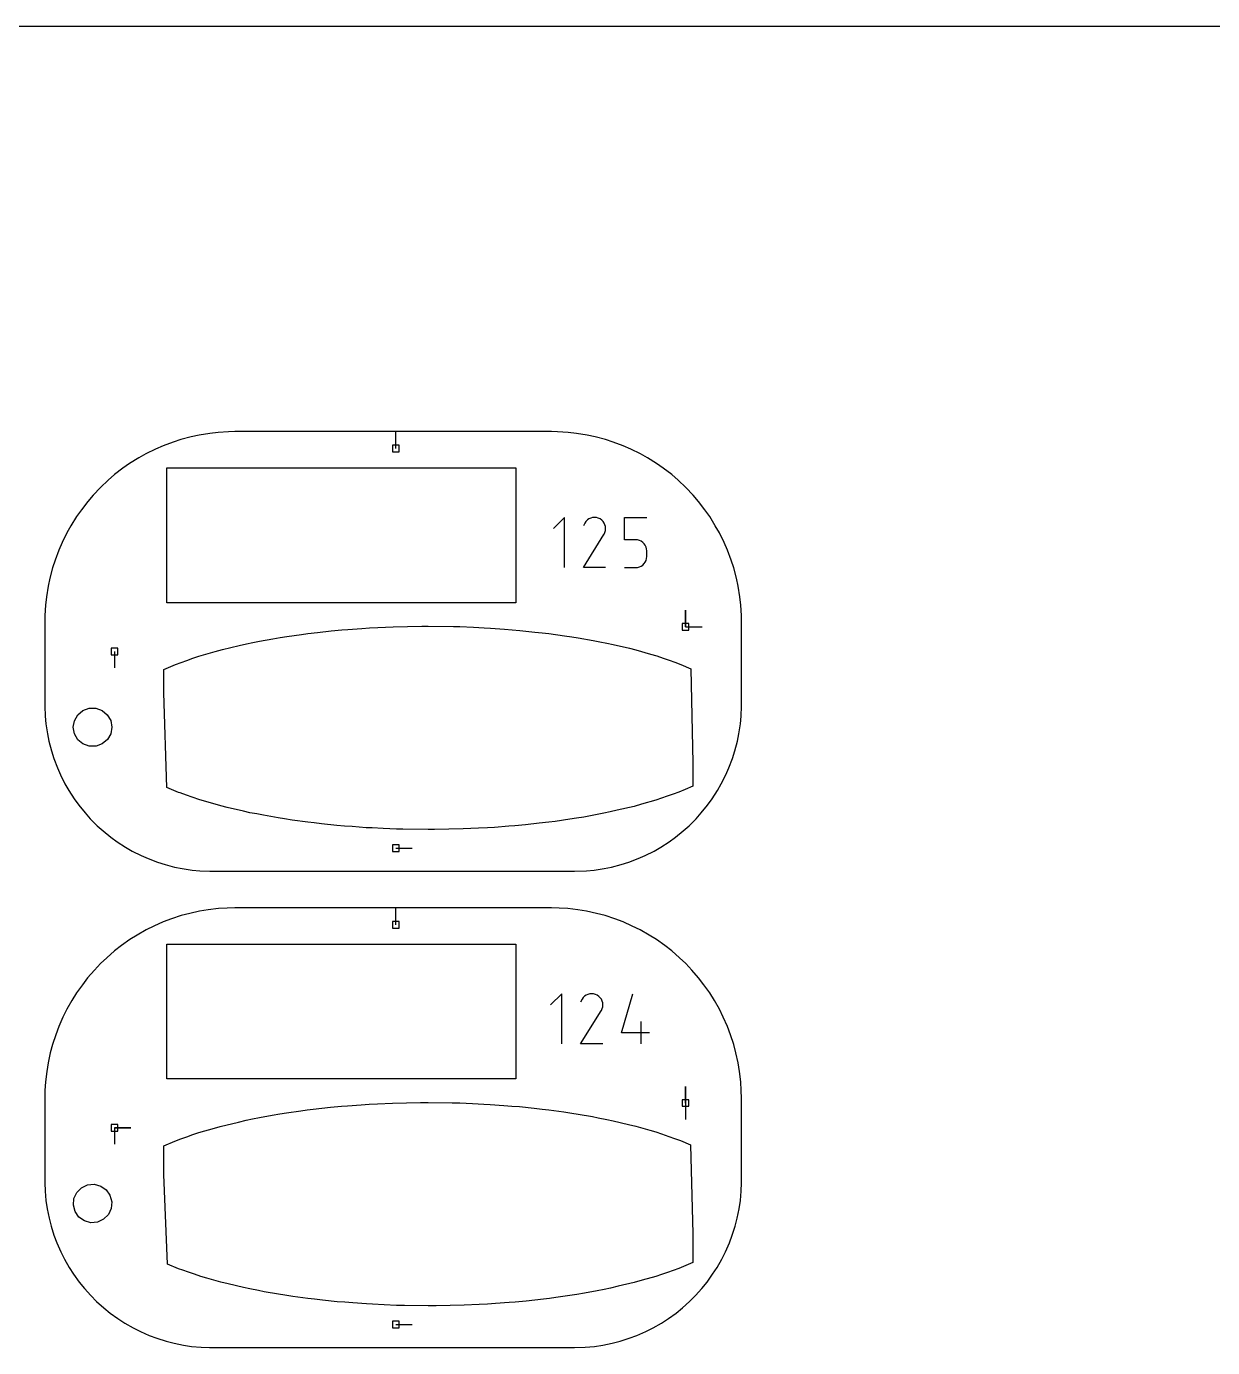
# Model space of a CAD drawing. Extents: x 0 to 570, y 0 to 470.
# Drawn here: x 108 to 211, y 355.4 to 470 of the extents above; entities that cross this region are included whole.
import ezdxf

# ---------------------------------------------------------------- set-up
doc = ezdxf.new("R2010")
doc.units = 0

msp = doc.modelspace()

# ---------------------------------------------------------------- linework, layer by layer
at = {"layer": 'annotation', "color": 1}
for p, q in [((140.078868, 433.37876), (140.078868, 434.80751)), ((154.7123, 427.407855), (153.744213, 426.439496)), ((154.7123, 423.053242), (154.7123, 427.407855)), ((156.475187, 426.92364), (156.348203, 426.680048)), ((156.57596, 427.066537), (156.475187, 426.92364)), ((156.696864, 427.185823), (156.57596, 427.066537)), ((156.834223, 427.280542), (156.696864, 427.185823)), ((156.98436, 427.34974), (156.834223, 427.280542)), ((157.143597, 427.39246), (156.98436, 427.34974)), ((157.308258, 427.407749), (157.143597, 427.39246)), ((157.474665, 427.39465), (157.308258, 427.407749)), ((157.639142, 427.352209), (157.474665, 427.39465)), ((157.798011, 427.27947), (157.639142, 427.352209)), ((157.940102, 427.178571), (157.798011, 427.27947)), ((157.798011, 427.27947), (157.798011, 427.27947)), ((158.058906, 427.057494), (157.940102, 427.178571)), ((158.153365, 426.919948), (158.058906, 427.057494)), ((158.222425, 426.769645), (158.153365, 426.919948)), ((158.265027, 426.610295), (158.222425, 426.769645)), ((158.280117, 426.44561), (158.265027, 426.610295)), ((158.266637, 426.279299), (158.280117, 426.44561)), ((159.912768, 425.468679), (159.912768, 427.407855)), ((159.912768, 427.407855), (161.846756, 427.407855)), ((156.345472, 423.053206), (158.13254, 425.930157)), ((158.13254, 425.930157), (158.134676, 425.9328)), ((158.13254, 425.930157), (158.13254, 425.930157)), ((158.134676, 425.9328), (158.136725, 425.935466)), ((158.136725, 425.935466), (158.1387, 425.938177)), ((158.1387, 425.938177), (158.140613, 425.940956)), ((158.140613, 425.940956), (158.14248, 425.943824)), ((158.14248, 425.943824), (158.144313, 425.946805)), ((158.144313, 425.946805), (158.146126, 425.94992)), ((158.146126, 425.94992), (158.147932, 425.953193)), ((158.147932, 425.953193), (158.149744, 425.956646)), ((158.149744, 425.956646), (158.223532, 426.115074)), ((158.149744, 425.956646), (158.149744, 425.956646)), ((158.223532, 426.115074), (158.266637, 426.279299)), ((160.879762, 425.468679), (159.912768, 425.468679)), ((161.053391, 425.453158), (160.879762, 425.468679)), ((161.216887, 425.408396), (161.053391, 425.453158)), ((161.367502, 425.337092), (161.216887, 425.408396)), ((161.502488, 425.241945), (161.367502, 425.337092)), ((161.619094, 425.125655), (161.502488, 425.241945)), ((161.714573, 424.990921), (161.619094, 425.125655)), ((161.786176, 424.840443), (161.714573, 424.990921)), ((161.831153, 424.676919), (161.786176, 424.840443)), ((161.846756, 424.50305), (161.831153, 424.676919)), ((161.846756, 424.021328), (161.846756, 424.50305)), ((161.846756, 424.50305), (161.846756, 424.50305)), ((158.27946, 423.053206), (156.345472, 423.053206)), ((159.912768, 423.053242), (160.879762, 423.053242)), ((160.879762, 423.053242), (161.053319, 423.068847)), ((160.879762, 423.053242), (160.879762, 423.053242)), ((161.053319, 423.068847), (161.216777, 423.113834)), ((161.216777, 423.113834), (161.367381, 423.185465)), ((161.367381, 423.185465), (161.502375, 423.281)), ((161.502375, 423.281), (161.619004, 423.397698)), ((161.619004, 423.397698), (161.714512, 423.532819)), ((161.714512, 423.532819), (161.786144, 423.683625)), ((161.786144, 423.683625), (161.831144, 423.847374)), ((161.831144, 423.847374), (161.846756, 424.021328)), ((165.221245, 417.923558), (165.221245, 419.352308)), ((165.221245, 417.923558), (165.221245, 419.352308)), ((165.221245, 419.352308), (165.221245, 417.923558)), ((165.221245, 417.923558), (166.649995, 417.923558)), ((115.650865, 415.780433), (115.650865, 414.351683)), ((140.072256, 398.716926), (141.501006, 398.716926)), ((140.078868, 392.065116), (140.078868, 393.493866)), ((154.470346, 386.094211), (153.50226, 385.125851)), ((154.470346, 381.739597), (154.470346, 386.094211)), ((156.233234, 385.609995), (156.106249, 385.366404)), ((156.334006, 385.752892), (156.233234, 385.609995)), ((156.454911, 385.872178), (156.334006, 385.752892)), ((156.59227, 385.966897), (156.454911, 385.872178)), ((156.742407, 386.036095), (156.59227, 385.966897)), ((156.901644, 386.078816), (156.742407, 386.036095)), ((157.066305, 386.094104), (156.901644, 386.078816)), ((157.232712, 386.081006), (157.066305, 386.094104)), ((157.397189, 386.038564), (157.232712, 386.081006)), ((157.556058, 385.965825), (157.397189, 386.038564)), ((157.698149, 385.864927), (157.556058, 385.965825)), ((157.556058, 385.965825), (157.556058, 385.965825)), ((157.816952, 385.743849), (157.698149, 385.864927)), ((157.911412, 385.606304), (157.816952, 385.743849)), ((157.980471, 385.456001), (157.911412, 385.606304)), ((158.023074, 385.296651), (157.980471, 385.456001)), ((158.038164, 385.131965), (158.023074, 385.296651)), ((158.024684, 384.965655), (158.038164, 385.131965)), ((159.670815, 382.707684), (160.636444, 386.094211)), ((156.103518, 381.739562), (157.890587, 384.616512)), ((157.890587, 384.616512), (157.892723, 384.619156)), ((157.890587, 384.616512), (157.890587, 384.616512)), ((157.892723, 384.619156), (157.894772, 384.621822)), ((157.894772, 384.621822), (157.896746, 384.624533)), ((157.896746, 384.624533), (157.89866, 384.627311)), ((157.89866, 384.627311), (157.900527, 384.63018)), ((157.900527, 384.63018), (157.90236, 384.63316)), ((157.90236, 384.63316), (157.904172, 384.636276)), ((157.904172, 384.636276), (157.905978, 384.639549)), ((157.905978, 384.639549), (157.907791, 384.643001)), ((157.907791, 384.643001), (157.981579, 384.80143)), ((157.907791, 384.643001), (157.907791, 384.643001)), ((157.981579, 384.80143), (158.024684, 384.965655)), ((161.363942, 381.739597), (161.363942, 383.673585)), ((158.037506, 381.739562), (156.103518, 381.739562)), ((162.08871, 382.707684), (159.670815, 382.707684)), ((165.221245, 376.609913), (165.221245, 378.038663)), ((165.221245, 376.609913), (165.221245, 378.038663)), ((165.221245, 378.038663), (165.221245, 376.609913)), ((165.221245, 376.609913), (165.221245, 375.181163)), ((115.650865, 374.466788), (117.079615, 374.466788)), ((115.650865, 374.466788), (117.079615, 374.466788)), ((117.079615, 374.466788), (115.650865, 374.466788)), ((115.650865, 374.466788), (115.650865, 373.038038)), ((140.072256, 357.403281), (141.501006, 357.403281))]:
    msp.add_line(p, q, dxfattribs=at)
at = {"layer": 'boundary', "color": 5}
for p, q in [((122.317374, 434.395439), (121.421355, 434.170998)), ((123.016739, 434.55773), (122.317374, 434.395439)), ((123.93044, 434.693266), (123.016739, 434.55773)), ((124.642638, 434.783971), (123.93044, 434.693266)), ((125.565227, 434.829294), (124.642638, 434.783971)), ((126.1034, 434.849755), (125.565227, 434.829294)), ((147.677301, 434.849755), (126.1034, 434.849755)), ((153.578094, 434.849755), (147.677301, 434.849755)), ((154.116267, 434.829294), (153.578094, 434.849755)), ((155.038856, 434.783971), (154.116267, 434.829294)), ((155.751052, 434.693266), (155.038856, 434.783971)), ((156.664757, 434.55773), (155.751052, 434.693266)), ((157.364122, 434.395439), (156.664757, 434.55773)), ((158.260141, 434.170998), (157.364122, 434.395439)), ((119.219906, 433.32785), (118.384889, 432.932917)), ((119.872287, 433.6276), (119.219906, 433.32785)), ((120.741995, 433.938786), (119.872287, 433.6276)), ((121.421355, 434.170998), (120.741995, 433.938786)), ((158.939501, 433.938786), (158.260141, 434.170998)), ((159.809206, 433.6276), (158.939501, 433.938786)), ((160.461587, 433.32785), (159.809206, 433.6276)), ((161.296604, 432.932917), (160.461587, 433.32785)), ((116.973896, 432.093827), (116.395207, 431.668889)), ((117.766181, 432.568705), (116.973896, 432.093827)), ((118.384889, 432.932917), (117.766181, 432.568705)), ((161.915313, 432.568705), (161.296604, 432.932917)), ((162.707597, 432.093827), (161.915313, 432.568705)), ((163.286284, 431.668889), (162.707597, 432.093827)), ((115.653285, 431.11864), (115.120558, 430.637339)), ((116.395207, 431.668889), (115.653285, 431.11864)), ((164.028209, 431.11864), (163.286284, 431.668889)), ((164.560938, 430.637338), (164.028209, 431.11864)), ((114.43614, 430.017019), (113.815819, 429.332601)), ((115.120558, 430.637339), (114.43614, 430.017019)), ((165.245355, 430.017019), (164.560938, 430.637338)), ((165.865675, 429.332601), (165.245355, 430.017019)), ((113.334517, 428.799873), (112.784271, 428.057948)), ((113.815819, 429.332601), (113.334517, 428.799873)), ((166.346976, 428.799873), (165.865675, 429.332601)), ((166.897224, 428.057948), (166.346976, 428.799873)), ((112.359331, 427.47926), (111.884453, 426.686976)), ((112.784271, 428.057948), (112.359331, 427.47926)), ((167.322162, 427.47926), (166.897224, 428.057948)), ((167.797038, 426.686976), (167.322162, 427.47926)), ((111.884453, 426.686976), (111.52024, 426.068267)), ((168.161252, 426.068267), (167.797038, 426.686976)), ((111.125305, 425.233251), (110.825555, 424.58087)), ((111.52024, 426.068267), (111.125305, 425.233251)), ((168.556188, 425.233251), (168.161252, 426.068267)), ((168.855938, 424.58087), (168.556188, 425.233251)), ((110.825555, 424.58087), (110.51437, 423.711164)), ((169.167122, 423.711164), (168.855938, 424.58087)), ((110.282156, 423.031805), (110.057715, 422.135786)), ((110.51437, 423.711164), (110.282156, 423.031805)), ((169.399332, 423.031805), (169.167122, 423.711164)), ((169.623774, 422.135786), (169.399332, 423.031805)), ((110.057715, 422.135786), (109.895426, 421.436419)), ((169.786066, 421.43642), (169.623774, 422.135786)), ((109.895426, 421.436419), (109.759893, 420.522716)), ((169.921602, 420.522716), (169.786066, 421.43642)), ((109.669187, 419.810519), (109.623859, 418.88793)), ((109.759893, 420.522716), (109.669187, 419.810519)), ((170.012308, 419.810519), (169.921602, 420.522716)), ((170.057629, 418.88793), (170.012308, 419.810519)), ((109.623859, 418.88793), (109.603395, 418.349756)), ((109.603395, 418.349756), (109.603395, 412.744291)), ((170.07809, 418.349756), (170.057629, 418.88793)), ((170.07809, 412.744291), (170.07809, 418.349756)), ((109.603395, 412.744291), (109.603395, 411.211111)), ((170.075814, 411.04307), (170.07809, 412.744291)), ((109.603395, 411.211111), (109.605671, 411.04307)), ((109.605671, 411.04307), (109.651113, 410.176061)), ((170.030379, 410.176061), (170.075814, 411.04307)), ((109.651113, 410.176061), (109.705648, 409.506357)), ((109.705648, 409.506357), (109.841459, 408.648848)), ((169.840029, 408.648848), (169.975847, 409.506357)), ((169.975847, 409.506357), (170.030379, 410.176061)), ((109.841459, 408.648848), (109.968079, 407.988965)), ((109.968079, 407.988965), (110.192791, 407.150349)), ((169.488705, 407.150349), (169.713409, 407.988965)), ((169.713409, 407.988965), (169.840029, 408.648848)), ((110.192791, 407.150349), (110.390016, 406.508025)), ((169.29148, 406.508025), (169.488705, 407.150349)), ((110.390016, 406.508025), (110.701148, 405.697493)), ((110.701148, 405.697493), (110.966662, 405.080258)), ((168.714832, 405.080258), (168.980345, 405.697493)), ((168.980345, 405.697493), (169.29148, 406.508025)), ((110.966662, 405.080258), (111.360818, 404.306687)), ((168.320676, 404.306687), (168.714832, 405.080258)), ((111.360818, 404.306687), (111.691511, 403.721778)), ((111.691511, 403.721778), (112.164365, 402.993645)), ((167.517128, 402.993645), (167.989982, 403.721778)), ((167.989982, 403.721778), (168.320676, 404.306687)), ((112.164365, 402.993645), (112.556362, 402.447918)), ((112.556362, 402.447918), (113.102737, 401.773201)), ((166.578757, 401.773201), (167.125132, 402.447918)), ((167.125132, 402.447918), (167.517128, 402.993645)), ((113.102737, 401.773201), (113.551437, 401.273056)), ((113.551437, 401.273056), (114.165347, 400.659146)), ((165.516147, 400.659146), (166.130056, 401.273056)), ((166.130056, 401.273056), (166.578757, 401.773201)), ((114.165347, 400.659146), (114.665492, 400.210446)), ((114.665492, 400.210446), (115.340206, 399.66407)), ((164.341285, 399.66407), (165.016002, 400.210446)), ((165.016002, 400.210446), (165.516147, 400.659146)), ((115.340206, 399.66407), (115.885934, 399.272075)), ((115.885934, 399.272075), (116.614067, 398.799221)), ((163.067427, 398.799221), (163.795559, 399.272075)), ((163.795559, 399.272075), (164.341285, 399.66407)), ((116.614067, 398.799221), (117.198977, 398.468527)), ((117.198977, 398.468527), (117.972547, 398.074374)), ((117.972547, 398.074374), (118.589781, 397.80886)), ((118.589781, 397.80886), (119.400314, 397.497725)), ((160.281179, 397.497725), (161.091711, 397.80886)), ((161.091711, 397.80886), (161.708946, 398.074374)), ((161.708946, 398.074374), (162.482517, 398.468527)), ((162.482517, 398.468527), (163.067427, 398.799221)), ((119.400314, 397.497725), (120.042639, 397.300501)), ((120.042639, 397.300501), (120.881254, 397.075793)), ((120.881254, 397.075793), (121.541136, 396.949172)), ((121.541136, 396.949172), (122.398646, 396.813357)), ((122.398646, 396.813357), (123.06835, 396.758825)), ((123.06835, 396.758825), (123.935359, 396.713386)), ((123.935359, 396.713386), (148.843024, 396.71111)), ((148.843024, 396.71111), (155.578092, 396.71111)), ((155.578092, 396.71111), (156.613143, 396.758825)), ((156.613143, 396.758825), (157.282848, 396.813357)), ((157.282848, 396.813357), (158.140358, 396.949172)), ((158.140358, 396.949172), (158.800239, 397.075793)), ((158.800239, 397.075793), (159.638854, 397.300501)), ((159.638854, 397.300501), (160.281179, 397.497725)), ((123.047874, 393.249972), (122.183953, 393.049495)), ((123.799693, 393.361494), (123.047874, 393.249972)), ((124.679466, 393.473542), (123.799693, 393.361494)), ((125.438598, 393.510835), (124.679466, 393.473542)), ((126.1034, 393.53611), (125.438598, 393.510835)), ((146.288879, 393.53611), (126.1034, 393.53611)), ((153.578094, 393.53611), (146.288879, 393.53611)), ((154.242896, 393.510835), (153.578094, 393.53611)), ((155.002027, 393.473542), (154.242896, 393.510835)), ((155.8818, 393.361494), (155.002027, 393.473542)), ((156.633621, 393.249972), (155.8818, 393.361494)), ((157.497543, 393.049495), (156.633621, 393.249972)), ((119.085972, 391.951636), (118.398897, 391.626675)), ((119.891856, 392.321916), (119.085972, 391.951636)), ((120.607475, 392.577968), (119.891856, 392.321916)), ((121.446684, 392.864818), (120.607475, 392.577968)), ((122.183953, 393.049495), (121.446684, 392.864818)), ((158.234812, 392.864818), (157.497543, 393.049495)), ((159.074021, 392.577968), (158.234812, 392.864818)), ((159.789638, 392.321916), (159.074021, 392.577968)), ((160.595521, 391.951636), (159.789638, 392.321916)), ((161.282596, 391.626675), (160.595521, 391.951636)), ((117.634612, 391.176765), (116.982697, 390.786023)), ((118.398897, 391.626675), (117.634612, 391.176765)), ((162.046882, 391.176765), (161.282596, 391.626675)), ((162.698796, 390.786023), (162.046882, 391.176765)), ((115.657372, 389.80834), (114.999298, 389.21379)), ((116.267847, 390.261099), (115.657372, 389.80834)), ((116.982697, 390.786023), (116.267847, 390.261099)), ((163.413645, 390.261099), (162.698796, 390.786023)), ((164.024121, 389.80834), (163.413645, 390.261099)), ((164.682197, 389.21379), (164.024121, 389.80834)), ((114.43614, 388.703374), (113.925723, 388.140216)), ((114.999298, 389.21379), (114.43614, 388.703374)), ((165.245355, 388.703374), (164.682197, 389.21379)), ((165.755771, 388.140216), (165.245355, 388.703374)), ((113.331173, 387.48214), (112.878415, 386.871664)), ((113.925723, 388.140216), (113.331173, 387.48214)), ((166.35032, 387.48214), (165.755771, 388.140216)), ((166.803079, 386.871664), (166.35032, 387.48214)), ((112.878415, 386.871664), (112.35349, 386.156815)), ((167.328002, 386.156815), (166.803079, 386.871664)), ((111.962748, 385.504901), (111.512837, 384.740614)), ((112.35349, 386.156815), (111.962748, 385.504901)), ((167.718744, 385.504901), (167.328002, 386.156815)), ((168.168655, 384.740614), (167.718744, 385.504901)), ((111.187873, 384.05354), (110.817595, 383.247657)), ((111.512837, 384.740614), (111.187873, 384.05354)), ((168.493619, 384.05354), (168.168655, 384.740614)), ((168.863898, 383.247657), (168.493619, 384.05354)), ((110.817595, 383.247657), (110.561543, 382.53204)), ((169.119949, 382.53204), (168.863898, 383.247657)), ((110.274691, 381.692832), (110.090015, 380.955562)), ((110.561543, 382.53204), (110.274691, 381.692832)), ((169.406798, 381.692832), (169.119949, 382.53204)), ((169.591474, 380.955562), (169.406798, 381.692832)), ((110.090015, 380.955562), (109.88954, 380.091639)), ((169.791952, 380.091639), (169.591474, 380.955562)), ((109.778019, 379.339818), (109.665971, 378.460046)), ((109.88954, 380.091639), (109.778019, 379.339818)), ((169.903475, 379.339818), (169.791952, 380.091639)), ((170.015523, 378.460046), (169.903475, 379.339818)), ((109.665971, 378.460046), (109.628675, 377.700915)), ((170.052815, 377.700915), (170.015523, 378.460046)), ((109.628675, 377.700915), (109.603395, 377.036111)), ((170.07809, 377.036111), (170.052815, 377.700915)), ((109.603395, 377.036111), (109.603395, 371.791395)), ((170.07809, 371.791395), (170.07809, 377.036111)), ((109.603395, 371.791395), (109.603395, 369.897466)), ((170.075279, 369.689886), (170.07809, 371.791395)), ((109.603395, 369.897466), (109.606206, 369.689886)), ((109.606206, 369.689886), (109.643649, 368.975502)), ((170.037842, 368.975502), (170.075279, 369.689886)), ((109.643649, 368.975502), (109.711016, 368.14822)), ((109.711016, 368.14822), (109.822919, 367.441663)), ((169.85857, 367.441663), (169.970479, 368.14822)), ((169.970479, 368.14822), (170.037842, 368.975502)), ((109.822919, 367.441663), (109.979332, 366.626514)), ((169.702157, 366.626514), (169.85857, 367.441663)), ((109.979332, 366.626514), (110.164486, 365.935525)), ((110.164486, 365.935525), (110.408118, 365.142065)), ((169.273378, 365.142065), (169.517009, 365.935525)), ((169.517009, 365.935525), (169.702157, 366.626514)), ((110.408118, 365.142065), (110.664479, 364.474216)), ((110.664479, 364.474216), (110.992467, 363.711749)), ((168.689027, 363.711749), (169.017014, 364.474216)), ((169.017014, 364.474216), (169.273378, 365.142065)), ((110.992467, 363.711749), (111.317238, 363.074354)), ((168.364257, 363.074354), (168.689027, 363.711749)), ((111.317238, 363.074354), (111.725741, 362.351819)), ((111.725741, 362.351819), (112.115356, 361.751864)), ((167.566137, 361.751864), (167.955752, 362.351819)), ((167.955752, 362.351819), (168.364257, 363.074354)), ((112.115356, 361.751864), (112.599587, 361.07773)), ((112.599587, 361.07773), (113.049781, 360.521788)), ((166.631714, 360.521788), (167.081907, 361.077731)), ((167.081907, 361.077731), (167.566137, 361.751864)), ((113.049781, 360.521788), (113.604057, 359.903961)), ((113.604057, 359.903961), (114.109897, 359.398122)), ((165.571597, 359.398122), (166.077436, 359.903961)), ((166.077436, 359.903961), (166.631714, 360.521788)), ((114.109897, 359.398122), (114.727723, 358.843844)), ((114.727723, 358.843844), (115.283663, 358.393651)), ((164.397828, 358.393651), (164.953771, 358.843844)), ((164.953771, 358.843844), (165.571597, 359.398122)), ((115.283663, 358.393651), (115.957797, 357.909422)), ((115.957797, 357.909422), (116.557753, 357.519807)), ((163.123741, 357.519807), (163.723696, 357.909422)), ((163.723696, 357.909422), (164.397828, 358.393651)), ((116.557753, 357.519807), (117.280289, 357.111302)), ((117.280289, 357.111302), (117.917683, 356.786534)), ((117.917683, 356.786534), (118.680148, 356.458546)), ((118.680148, 356.458546), (119.347998, 356.202182)), ((160.333494, 356.202182), (161.001344, 356.458546)), ((161.001344, 356.458546), (161.76381, 356.786534)), ((161.76381, 356.786534), (162.401205, 357.111302)), ((162.401205, 357.111302), (163.123741, 357.519807)), ((119.347998, 356.202182), (120.141459, 355.958552)), ((120.141459, 355.958552), (120.832448, 355.773401)), ((120.832448, 355.773401), (121.647597, 355.616986)), ((121.647597, 355.616986), (122.354154, 355.50508)), ((122.354154, 355.50508), (123.181435, 355.437717)), ((123.181435, 355.437717), (123.89582, 355.400277)), ((123.89582, 355.400277), (147.258302, 355.397466)), ((147.258302, 355.397466), (155.578092, 355.397466)), ((155.578092, 355.397466), (156.500057, 355.437717)), ((156.500057, 355.437717), (157.32734, 355.50508)), ((157.32734, 355.50508), (158.033898, 355.616986)), ((158.033898, 355.616986), (158.849045, 355.773401)), ((158.849045, 355.773401), (159.540034, 355.958552)), ((159.540034, 355.958552), (160.333494, 356.202182))]:
    msp.add_line(p, q, dxfattribs=at)
at = {"layer": 'frame', "color": 5}
msp.add_line((570, 470), (0, 470), dxfattribs=at)
at = {"layer": 'hole', "color": 5}
for p, q in [((140.364618, 433.66451), (139.793118, 433.66451)), ((139.793118, 433.66451), (139.793118, 433.09301)), ((140.364618, 433.09301), (140.364618, 433.66451)), ((139.793118, 433.09301), (140.364618, 433.09301)), ((120.199094, 430.260138), (120.199094, 431.711885)), ((120.199094, 431.711885), (125.042846, 431.711885)), ((125.042846, 431.711885), (127.699093, 431.711885)), ((127.699093, 431.711885), (142.424101, 431.711885)), ((142.424101, 431.711885), (150.499091, 431.711885)), ((150.499091, 431.711885), (150.499091, 428.661276)), ((120.199094, 420.104161), (120.199094, 430.260138)), ((150.499091, 428.661276), (150.499091, 420.011885)), ((120.199094, 420.011885), (120.199094, 420.104161)), ((125.042846, 420.011885), (120.199094, 420.011885)), ((127.699093, 420.011885), (125.042846, 420.011885)), ((142.424101, 420.011885), (127.699093, 420.011885)), ((150.499091, 420.011885), (142.424101, 420.011885)), ((130.613814, 417.073551), (131.883997, 417.262516)), ((131.883997, 417.262516), (132.44157, 417.335141)), ((132.44157, 417.335141), (133.266033, 417.427938)), ((133.266033, 417.427938), (134.469914, 417.56344)), ((134.469914, 417.56344), (135.383038, 417.644727)), ((135.383038, 417.644727), (135.90019, 417.685419)), ((135.90019, 417.685419), (137.133946, 417.782498)), ((137.133946, 417.782498), (137.77696, 417.821698)), ((137.77696, 417.821698), (138.525801, 417.856769)), ((138.525801, 417.856769), (139.851481, 417.918855)), ((139.851481, 417.918855), (142.341757, 417.966724)), ((142.341757, 417.966724), (142.891998, 417.975296)), ((142.891998, 417.975296), (145.09113, 417.941024)), ((145.09113, 417.941024), (145.641167, 417.932452)), ((145.641167, 417.932452), (146.802369, 417.878089)), ((146.802369, 417.878089), (147.752403, 417.833613)), ((147.752403, 417.833613), (148.27531, 417.809132)), ((148.27531, 417.809132), (149.505178, 417.715212)), ((149.505178, 417.715212), (150.163862, 417.663383)), ((150.163862, 417.663383), (150.831746, 417.61083)), ((150.831746, 417.61083), (152.149013, 417.469416)), ((152.149013, 417.469416), (152.786762, 417.397605)), ((152.786762, 417.397605), (153.341516, 417.335141)), ((153.341516, 417.335141), (154.715876, 417.140986)), ((165.506995, 418.209308), (164.935495, 418.209308)), ((164.935495, 418.209308), (164.935495, 417.637808)), ((164.935495, 417.637808), (165.506995, 417.637808)), ((165.506995, 417.637808), (165.506995, 418.209308)), ((115.936615, 416.066183), (115.365115, 416.066183)), ((115.365115, 416.066183), (115.365115, 415.494683)), ((115.936615, 415.494683), (115.936615, 416.066183)), ((125.040175, 415.956103), (126.488642, 416.297012)), ((126.488642, 416.297012), (127.106185, 416.441143)), ((127.106185, 416.441143), (127.651529, 416.552924)), ((127.651529, 416.552924), (128.240062, 416.663814)), ((128.240062, 416.663814), (129.397792, 416.881952)), ((129.397792, 416.881952), (130.027929, 416.986388)), ((130.027929, 416.986388), (130.613814, 417.073551)), ((154.715876, 417.140986), (155.356008, 417.045754)), ((155.356008, 417.045754), (155.904891, 416.964095)), ((155.904891, 416.964095), (157.194036, 416.729637)), ((157.194036, 416.729637), (157.776211, 416.619991)), ((157.776211, 416.619991), (158.390854, 416.504231)), ((158.390854, 416.504231), (158.936124, 416.380854)), ((158.936124, 416.380854), (160.340173, 416.053157)), ((160.340173, 416.053157), (160.90971, 415.908791)), ((115.365115, 415.494683), (115.936615, 415.494683)), ((121.458347, 414.836072), (121.942032, 415.003975)), ((121.942032, 415.003975), (122.465895, 415.185821)), ((122.465895, 415.185821), (122.967542, 415.359961)), ((122.967542, 415.359961), (124.392456, 415.771503)), ((124.392456, 415.771503), (125.040175, 415.956103)), ((160.90971, 415.908791), (162.184003, 415.545434)), ((162.184003, 415.545434), (162.710857, 415.395208)), ((162.710857, 415.395208), (163.279788, 415.198766)), ((163.279788, 415.198766), (163.789308, 415.021898)), ((163.789308, 415.021898), (164.27827, 414.852164)), ((119.941787, 414.212231), (120.953633, 414.641384)), ((119.941788, 412.186961), (119.941787, 414.212231)), ((120.953633, 414.641384), (121.458347, 414.836072)), ((164.27827, 414.852164), (164.797886, 414.654725)), ((164.797886, 414.654725), (165.678018, 414.281436)), ((165.678018, 414.281436), (165.84119, 406.114885)), ((120.194866, 403.982277), (119.941788, 412.186961)), ((112.177191, 409.775991), (112.465601, 410.281875)), ((112.465601, 410.281875), (112.909636, 410.658609)), ((112.909636, 410.658609), (113.455746, 410.860754)), ((113.455746, 410.860754), (114.03806, 410.863927)), ((114.03806, 410.863927), (114.586338, 410.667746)), ((114.586338, 410.667746), (115.034456, 410.295875)), ((115.034456, 410.295875), (115.32836, 409.793164)), ((112.079201, 409.201974), (112.177191, 409.775991)), ((112.183441, 408.62906), (112.079201, 409.201974)), ((115.32836, 409.793164), (115.432603, 409.220249)), ((115.432603, 409.220249), (115.334611, 408.646233)), ((112.477348, 408.126349), (112.183441, 408.62906)), ((112.925463, 407.754478), (112.477348, 408.126349)), ((115.046203, 408.140348), (114.602165, 407.763615)), ((115.334611, 408.646233), (115.046203, 408.140348)), ((113.473744, 407.558298), (112.925463, 407.754478)), ((114.056058, 407.561472), (113.473744, 407.558298)), ((114.602165, 407.763615), (114.056058, 407.561472)), ((165.84119, 406.114885), (165.84119, 404.089615)), ((121.206712, 403.553124), (120.194866, 403.982277)), ((121.348359, 403.503954), (121.206712, 403.553124)), ((121.897393, 403.313367), (121.348359, 403.503954)), ((164.631696, 403.576634), (164.13688, 403.400597)), ((165.188802, 403.812919), (164.631696, 403.576634)), ((165.84119, 404.089615), (165.188802, 403.812919)), ((122.391281, 403.141923), (121.897393, 403.313367)), ((123.072119, 402.906639), (122.391281, 403.141923)), ((123.59913, 402.756443), (123.072119, 402.906639)), ((124.874807, 402.392873), (123.59913, 402.756443)), ((125.443819, 402.248688), (124.874807, 402.392873)), ((160.74395, 402.345788), (159.295346, 402.004831)), ((161.391149, 402.530333), (160.74395, 402.345788)), ((162.642933, 402.887264), (161.391149, 402.530333)), ((163.130746, 403.051341), (162.642933, 402.887264)), ((163.634532, 403.226219), (163.130746, 403.051341)), ((164.13688, 403.400597), (163.634532, 403.226219)), ((126.848518, 401.920838), (125.443819, 402.248688)), ((127.392267, 401.79777), (126.848518, 401.920838)), ((128.004775, 401.68236), (127.392267, 401.79777)), ((128.589693, 401.572152), (128.004775, 401.68236)), ((129.875095, 401.338193), (128.589693, 401.572152)), ((130.421457, 401.256911), (129.875095, 401.338193)), ((131.067217, 401.16084), (130.421457, 401.256911)), ((132.433306, 400.967633), (131.067217, 401.16084)), ((155.172862, 401.228845), (153.898948, 401.039324)), ((155.758054, 401.315903), (155.172862, 401.228845)), ((156.385227, 401.419879), (155.758054, 401.315903)), ((157.548144, 401.638898), (156.385227, 401.419879)), ((158.135661, 401.749551), (157.548144, 401.638898)), ((158.678455, 401.860852), (158.135661, 401.749551)), ((159.295346, 402.004831), (158.678455, 401.860852)), ((132.993239, 400.90461), (132.433306, 400.967633)), ((133.634652, 400.832417), (132.993239, 400.90461)), ((134.94144, 400.691865), (133.634652, 400.832417)), ((135.615311, 400.638841), (134.94144, 400.691865)), ((136.278842, 400.58663), (135.615311, 400.638841)), ((137.50662, 400.492807), (136.278842, 400.58663)), ((138.023235, 400.468612), (137.50662, 400.492807)), ((138.98105, 400.423753), (138.023235, 400.468612)), ((140.141807, 400.369391), (138.98105, 400.423753)), ((140.692048, 400.361023), (140.141807, 400.369391)), ((142.891998, 400.327565), (140.692048, 400.361023)), ((143.442034, 400.335934), (142.891998, 400.327565)), ((145.931599, 400.382988), (143.442034, 400.335934)), ((147.259807, 400.445169), (145.931599, 400.382988)), ((148.015037, 400.480527), (147.259807, 400.445169)), ((148.650046, 400.519345), (148.015037, 400.480527)), ((149.884988, 400.616518), (148.650046, 400.519345)), ((150.408186, 400.657687), (149.884988, 400.616518)), ((151.313946, 400.738401), (150.408186, 400.657687)), ((152.518104, 400.873988), (151.313946, 400.738401)), ((153.349774, 400.967633), (152.518104, 400.873988)), ((153.898948, 401.039324), (153.349774, 400.967633)), ((140.358006, 399.002676), (139.786506, 399.002676)), ((139.786506, 399.002676), (139.786506, 398.431176)), ((140.358006, 398.431176), (140.358006, 399.002676)), ((139.786506, 398.431176), (140.358006, 398.431176)), ((140.364618, 392.350866), (139.793118, 392.350866)), ((139.793118, 392.350866), (139.793118, 391.779366)), ((140.364618, 391.779366), (140.364618, 392.350866)), ((139.793118, 391.779366), (140.364618, 391.779366)), ((120.199094, 388.384527), (120.199094, 390.398241)), ((120.199094, 390.398241), (126.917847, 390.398241)), ((126.917847, 390.398241), (127.699093, 390.398241)), ((127.699093, 390.398241), (148.124103, 390.398241)), ((148.124103, 390.398241), (150.499091, 390.398241)), ((150.499091, 390.398241), (150.499091, 389.501006)), ((150.499091, 389.501006), (150.499091, 378.698241)), ((120.199094, 378.826236), (120.199094, 388.384527)), ((120.199094, 378.698241), (120.199094, 378.826236)), ((126.917847, 378.698241), (120.199094, 378.698241)), ((127.699093, 378.698241), (126.917847, 378.698241)), ((148.124103, 378.698241), (127.699093, 378.698241)), ((150.499091, 378.698241), (148.124103, 378.698241)), ((130.599151, 375.757725), (131.819887, 375.939334)), ((131.819887, 375.939334), (132.371106, 376.013565)), ((132.371106, 376.013565), (132.906658, 376.073843)), ((132.906658, 376.073843), (134.404355, 376.242416)), ((134.404355, 376.242416), (135.34923, 376.328422)), ((135.34923, 376.328422), (135.878211, 376.370045)), ((135.878211, 376.370045), (137.066836, 376.463573)), ((137.066836, 376.463573), (137.755904, 376.507067)), ((137.755904, 376.507067), (138.486997, 376.541307)), ((138.486997, 376.541307), (139.783169, 376.602011)), ((139.783169, 376.602011), (142.212288, 376.651063)), ((142.212288, 376.651063), (142.891998, 376.661652)), ((142.891998, 376.661652), (144.96171, 376.629397)), ((144.96171, 376.629397), (145.641167, 376.618808)), ((145.641167, 376.618808), (146.734032, 376.567644)), ((146.734032, 376.567644), (147.713585, 376.521785)), ((147.713585, 376.521785), (148.254246, 376.496474)), ((148.254246, 376.496474), (149.438068, 376.406848)), ((149.438068, 376.406848), (150.141883, 376.351468)), ((150.141883, 376.351468), (150.797937, 376.299845)), ((150.797937, 376.299845), (152.083479, 376.16315)), ((152.083479, 376.16315), (152.765621, 376.086341)), ((152.765621, 376.086341), (153.341516, 376.021496)), ((153.341516, 376.021496), (154.651767, 375.836879)), ((165.506995, 376.895663), (164.935495, 376.895663)), ((164.935495, 376.895663), (164.935495, 376.324163)), ((164.935495, 376.324163), (165.506995, 376.324163)), ((165.506995, 376.324163), (165.506995, 376.895663)), ((115.936615, 374.752538), (115.365115, 374.752538)), ((115.365115, 374.752538), (115.365115, 374.181038)), ((115.936615, 374.181038), (115.936615, 374.752538)), ((124.819651, 374.579608), (126.406645, 374.96423)), ((126.406645, 374.96423), (127.091021, 375.123959)), ((127.091021, 375.123959), (127.631247, 375.235458)), ((127.631247, 375.235458), (128.232588, 375.348761)), ((128.232588, 375.348761), (129.334349, 375.556354)), ((129.334349, 375.556354), (130.016168, 375.670994)), ((130.016168, 375.670994), (130.599151, 375.757725)), ((154.651767, 375.836879), (155.341344, 375.734291)), ((155.341344, 375.734291), (155.893132, 375.6522)), ((155.893132, 375.6522), (157.130567, 375.427946)), ((157.130567, 375.427946), (157.631335, 375.333632)), ((157.631335, 375.333632), (158.370564, 375.194408)), ((158.370564, 375.194408), (158.936124, 375.067209)), ((158.936124, 375.067209), (160.258176, 374.758651)), ((160.258176, 374.758651), (160.896701, 374.598856)), ((115.365115, 374.181038), (115.936615, 374.181038)), ((121.403495, 373.503386), (121.942032, 373.69033)), ((121.942032, 373.69033), (122.465895, 373.872176)), ((122.465895, 373.872176), (122.967542, 374.046316)), ((122.967542, 374.046316), (124.330196, 374.440115)), ((124.330196, 374.440115), (124.819651, 374.579608)), ((160.896701, 374.598856), (162.12178, 374.249532)), ((162.12178, 374.249532), (162.642933, 374.100927)), ((162.642933, 374.100927), (163.130746, 373.93686)), ((163.130746, 373.93686), (163.777162, 373.712469)), ((163.777162, 373.712469), (164.267174, 373.542372)), ((119.941787, 372.898586), (120.894086, 373.302483)), ((119.941788, 370.396782), (119.941787, 372.898586)), ((120.894086, 373.302483), (121.403495, 373.503386)), ((164.267174, 373.542372), (164.784844, 373.346612)), ((164.784844, 373.346612), (165.639624, 372.984075)), ((165.639624, 372.984075), (165.84119, 365.277774)), ((120.254413, 362.643376), (119.941788, 370.396782)), ((112.385435, 368.853744), (112.795148, 369.264801)), ((112.795148, 369.264801), (113.320746, 369.510936)), ((113.320746, 369.510936), (113.898829, 369.562463)), ((113.898829, 369.562463), (114.459672, 369.413167)), ((114.459672, 369.413167), (114.935628, 369.081057)), ((114.935628, 369.081057), (115.269292, 368.606186)), ((112.091381, 367.7491), (112.141018, 368.327346)), ((112.141018, 368.327346), (112.385435, 368.853744)), ((115.269292, 368.606186), (115.42042, 368.045835)), ((115.42042, 368.045835), (115.370782, 367.467588)), ((112.242506, 367.188749), (112.091381, 367.7491)), ((112.576172, 366.713878), (112.242506, 367.188749)), ((115.126365, 366.941191), (114.71665, 366.530135)), ((115.370782, 367.467588), (115.126365, 366.941191)), ((113.052131, 366.381768), (112.576172, 366.713878)), ((113.612973, 366.232472), (113.052131, 366.381768)), ((114.191058, 366.284), (113.612973, 366.232472)), ((114.71665, 366.530135), (114.191058, 366.284)), ((165.84119, 365.277774), (165.84119, 362.77597)), ((121.206712, 362.239479), (120.254413, 362.643376)), ((121.601584, 362.102407), (121.206712, 362.239479)), ((164.644738, 362.268521), (164.147976, 362.090804)), ((165.227196, 362.515558), (164.644738, 362.268521)), ((165.84119, 362.77597), (165.227196, 362.515558)), ((122.088398, 361.933421), (121.601584, 362.102407)), ((122.59965, 361.755947), (122.088398, 361.933421)), ((123.140042, 361.573638), (122.59965, 361.755947)), ((123.66139, 361.425054), (123.140042, 361.573638)), ((124.887785, 361.07553), (123.66139, 361.425054)), ((125.525816, 360.915905), (124.887785, 361.07553)), ((160.756959, 361.035853), (159.377344, 360.710324)), ((161.453372, 361.234431), (160.756959, 361.035853)), ((162.642933, 361.573619), (161.453372, 361.234431)), ((163.130746, 361.737696), (162.642933, 361.573619)), ((163.646679, 361.916791), (163.130746, 361.737696)), ((164.147976, 362.090804), (163.646679, 361.916791)), ((126.848518, 360.607193), (125.525816, 360.915905)), ((127.412351, 360.480341), (126.848518, 360.607193)), ((128.147717, 360.341783), (127.412351, 360.480341)), ((128.653118, 360.246557), (128.147717, 360.341783)), ((129.886853, 360.022799), (128.653118, 360.246557)), ((130.436263, 359.941064), (129.886853, 360.022799)), ((131.13132, 359.837659), (130.436263, 359.941064)), ((155.187667, 359.917403), (153.963051, 359.735216)), ((155.769812, 360.004007), (155.187667, 359.917403)), ((156.44868, 360.118184), (155.769812, 360.004007)), ((157.555618, 360.326661), (156.44868, 360.118184)), ((158.155754, 360.43969), (157.555618, 360.326661)), ((158.693619, 360.550747), (158.155754, 360.43969)), ((159.377344, 360.710324), (158.693619, 360.550747)), ((132.433306, 359.653989), (131.13132, 359.837659)), ((133.014591, 359.588562), (132.433306, 359.653989)), ((133.700206, 359.511394), (133.014591, 359.588562)), ((134.975529, 359.375538), (133.700206, 359.511394)), ((135.637575, 359.323445), (134.975529, 359.375538)), ((136.345951, 359.267705), (135.637575, 359.323445)), ((137.527198, 359.178199), (136.345951, 359.267705)), ((138.062518, 359.153128), (137.527198, 359.178199)), ((139.049361, 359.106909), (138.062518, 359.153128)), ((140.141807, 359.055747), (139.049361, 359.106909)), ((140.821516, 359.045409), (140.141807, 359.055747)), ((142.891998, 359.013921), (140.821516, 359.045409)), ((143.571455, 359.024258), (142.891998, 359.013921)), ((145.999937, 359.072543), (143.571455, 359.024258)), ((147.299104, 359.133364), (145.999937, 359.072543)), ((148.035623, 359.167846), (147.299104, 359.133364)), ((148.717154, 359.210981), (148.035623, 359.167846)), ((149.907253, 359.304625), (148.717154, 359.210981)), ((150.442275, 359.346724), (149.907253, 359.304625)), ((151.379473, 359.432135), (150.442275, 359.346724)), ((152.880778, 359.601179), (151.379473, 359.432135)), ((153.418169, 359.66169), (152.880778, 359.601179)), ((153.963051, 359.735216), (153.418169, 359.66169)), ((140.358006, 357.689031), (139.786506, 357.689031)), ((139.786506, 357.689031), (139.786506, 357.117531)), ((140.358006, 357.117531), (140.358006, 357.689031)), ((139.786506, 357.117531), (140.358006, 357.117531))]:
    msp.add_line(p, q, dxfattribs=at)

doc.saveas('drawing.dxf')
